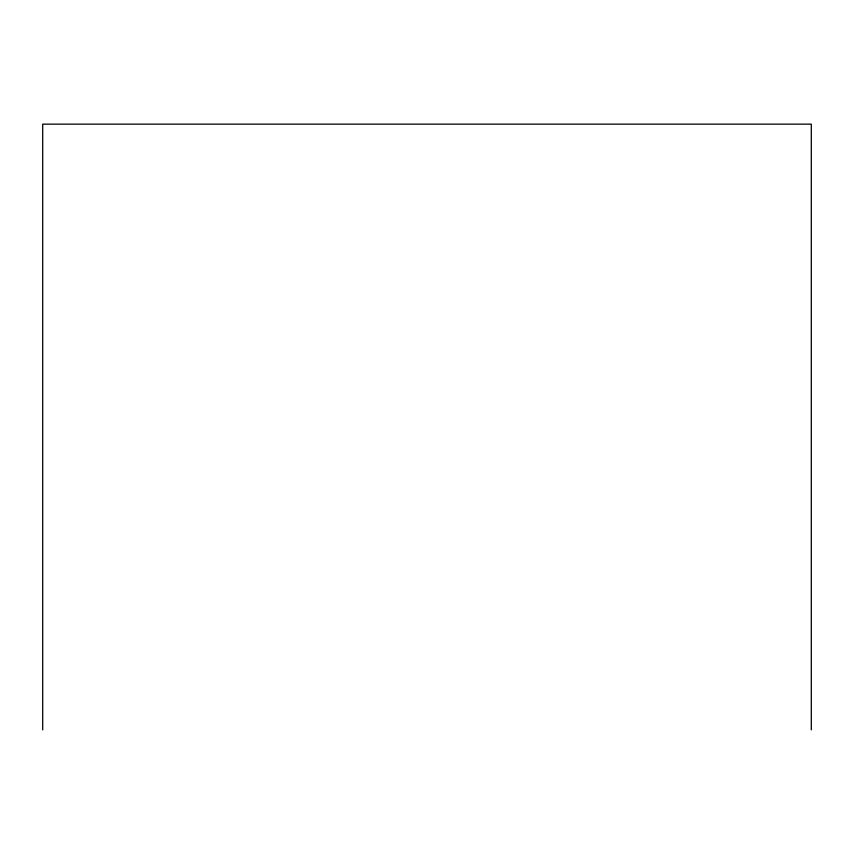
<?xml version="1.0" encoding="UTF-8"?>
<svg xmlns="http://www.w3.org/2000/svg" width="854" height="854" viewBox="0 0 854 854"><rect width="100%" height="100%" fill="white"/><g stroke="black" fill="none" stroke-linecap="round" stroke-linejoin="round"><path stroke-width="1.28" d="M811.3 729.85L811.3 124.15L42.7 124.15L42.7 729.85"/></g></svg>
